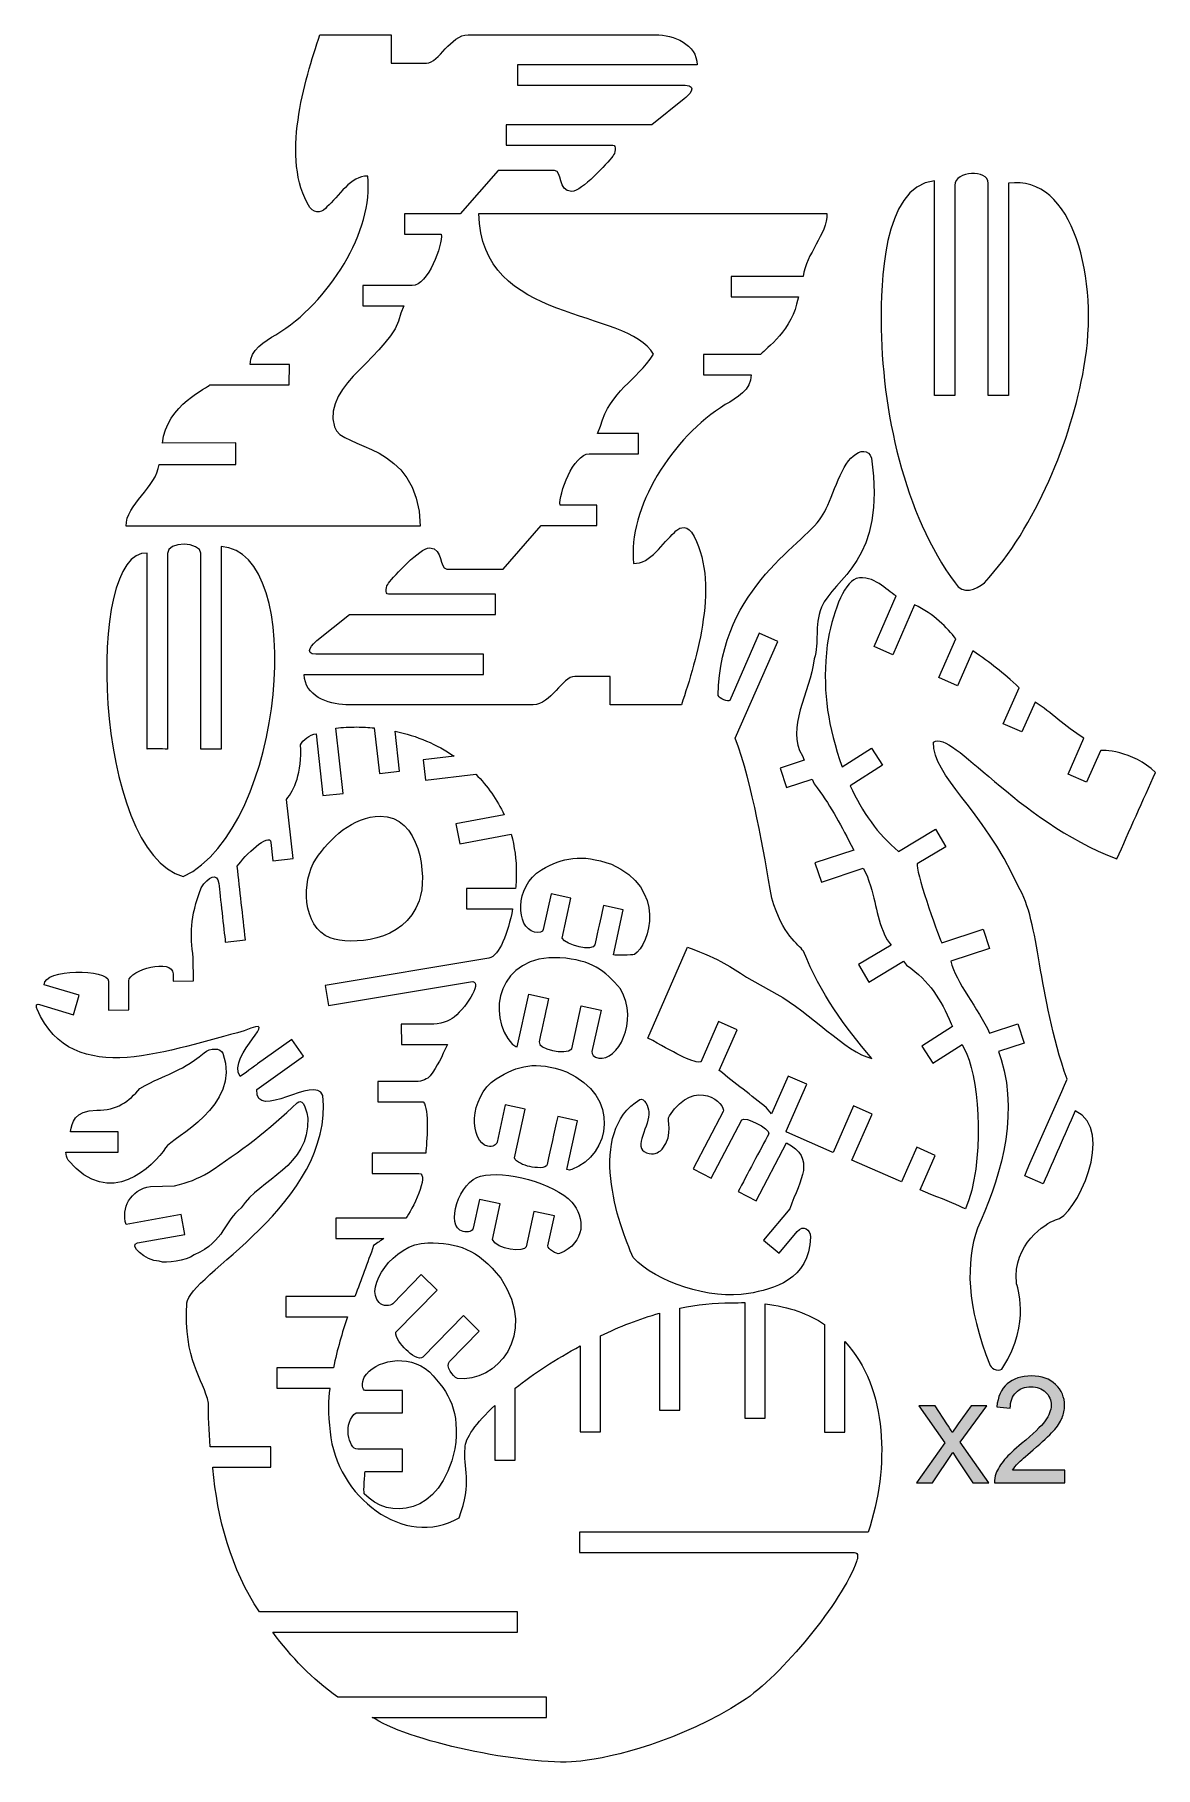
# Model space of a CAD drawing. Header units: inches. Extents: x 65 to 231, y 196 to 453.
import ezdxf

# ---------------------------------------------------------------- set-up
doc = ezdxf.new("R2010")
doc.units = ezdxf.units.IN
doc.header["$MEASUREMENT"] = 0
doc.layers.add('Capa 1', color=7, linetype='Continuous')

msp = doc.modelspace()

# ---------------------------------------------------------------- hatches: boundary and pattern name
at = {"layer": 'Capa 1'}
h = msp.add_hatch(color=1, dxfattribs=at)
h.dxf.hatch_style = 2
edge = h.paths.add_edge_path()
edge.add_spline(control_points=[(195.87, 238.37), (195.87, 238.37), (200.03, 244.3), (200.03, 244.3), (200.03, 244.3), (196.18, 249.77), (196.18, 249.77), (196.18, 249.77), (198.59, 249.77), (198.59, 249.77), (198.59, 249.77), (200.35, 247.1), (200.35, 247.1), (200.67, 246.59), (200.94, 246.17), (201.14, 245.82), (201.45, 246.3), (201.74, 246.71), (202.01, 247.08), (202.01, 247.08), (203.93, 249.77), (203.93, 249.77), (203.93, 249.77), (206.24, 249.77), (206.24, 249.77), (206.24, 249.77), (202.3, 244.41), (202.3, 244.41), (202.3, 244.41), (206.54, 238.37), (206.54, 238.37), (206.54, 238.37), (204.17, 238.37), (204.17, 238.37), (204.17, 238.37), (201.83, 241.92), (201.83, 241.92), (201.83, 241.92), (201.2, 242.87), (201.2, 242.87), (201.2, 242.87), (198.21, 238.37), (198.21, 238.37), (198.21, 238.37), (195.87, 238.37), (195.87, 238.37), (195.87, 238.37), (195.87, 238.37), (195.87, 238.37)], knot_values=[0, 0, 0, 0, 1, 1, 1, 2, 2, 2, 3, 3, 3, 4, 4, 4, 5, 5, 5, 6, 6, 6, 7, 7, 7, 8, 8, 8, 9, 9, 9, 10, 10, 10, 11, 11, 11, 12, 12, 12, 13, 13, 13, 14, 14, 14, 15, 15, 15, 16, 16, 16, 16], degree=3, periodic=0)
edge = h.paths.add_edge_path()
edge.add_spline(control_points=[(217.77, 240.23), (217.77, 240.23), (217.77, 238.37), (217.77, 238.37), (217.77, 238.37), (207.36, 238.37), (207.36, 238.37), (207.35, 238.84), (207.42, 239.29), (207.59, 239.72), (207.85, 240.43), (208.28, 241.12), (208.86, 241.81), (209.45, 242.5), (210.29, 243.29), (211.39, 244.19), (213.1, 245.6), (214.26, 246.71), (214.86, 247.53), (215.46, 248.34), (215.76, 249.12), (215.76, 249.85), (215.76, 250.62), (215.48, 251.26), (214.94, 251.79), (214.39, 252.31), (213.67, 252.58), (212.79, 252.58), (211.86, 252.58), (211.12, 252.3), (210.56, 251.74), (210, 251.18), (209.72, 250.41), (209.71, 249.42), (209.71, 249.42), (207.73, 249.62), (207.73, 249.62), (207.86, 251.11), (208.38, 252.24), (209.26, 253.01), (210.15, 253.79), (211.34, 254.18), (212.84, 254.18), (214.35, 254.18), (215.54, 253.76), (216.42, 252.92), (217.3, 252.08), (217.74, 251.04), (217.74, 249.81), (217.74, 249.18), (217.62, 248.56), (217.36, 247.95), (217.1, 247.34), (216.67, 246.7), (216.07, 246.03), (215.48, 245.35), (214.48, 244.43), (213.1, 243.26), (211.94, 242.28), (211.19, 241.62), (210.86, 241.28), (210.53, 240.93), (210.26, 240.58), (210.05, 240.23), (210.05, 240.23), (217.77, 240.23), (217.77, 240.23)], knot_values=[0, 0, 0, 0, 0.352778, 0.352778, 0.352778, 0.705556, 0.705556, 0.705556, 1.058334, 1.058334, 1.058334, 1.411112, 1.411112, 1.411112, 1.76389, 1.76389, 1.76389, 2.116668, 2.116668, 2.116668, 2.469446, 2.469446, 2.469446, 2.822224, 2.822224, 2.822224, 3.175002, 3.175002, 3.175002, 3.52778, 3.52778, 3.52778, 3.880558, 3.880558, 3.880558, 4.233336, 4.233336, 4.233336, 4.586114, 4.586114, 4.586114, 4.938892, 4.938892, 4.938892, 5.29167, 5.29167, 5.29167, 5.644448, 5.644448, 5.644448, 5.997226, 5.997226, 5.997226, 6.350004, 6.350004, 6.350004, 6.702782, 6.702782, 6.702782, 7.05556, 7.05556, 7.05556, 7.408338, 7.408338, 7.408338, 7.761116, 7.761116, 7.761116, 7.761116], degree=3, periodic=0)
edge.add_line((217.77, 240.23), (217.77, 240.23))

# ---------------------------------------------------------------- linework, layer by layer
at = {"layer": 'Capa 1', "color": 250, "lineweight": 20}
for points, knots in [([(161.52, 443.02), (162.05, 443.44), (163.61, 444.99), (161.67, 445.06), (161.67, 445.06), (136.88, 445.06), (136.88, 445.06), (136.88, 445.06), (136.88, 448.06), (136.88, 448.06), (136.88, 448.06), (163.41, 448.06), (163.41, 448.06), (163.36, 451.12), (159.98, 452.48), (157.24, 452.51), (157.24, 452.51), (129.57, 452.51), (129.57, 452.51), (126.93, 452.46), (125.22, 448.36), (123.42, 448.31), (123.42, 448.31), (118.19, 448.31), (118.19, 448.31), (118.19, 448.31), (118.19, 452.51), (118.19, 452.51), (118.19, 452.51), (107.63, 452.51), (107.63, 452.51), (105.41, 445.69), (101.75, 434.16), (106.13, 426.97), (107.08, 425.86), (108.13, 426.37), (108.69, 427.03), (110.36, 428.52), (112.26, 431.75), (114.71, 431.61), (115.63, 423.53), (108.97, 412.87), (101.15, 408.14), (99.42, 407.18), (97.34, 405.91), (97.31, 403.73), (97.31, 403.73), (103.16, 403.73), (103.16, 403.73), (103.16, 403.73), (103.11, 400.73), (103.11, 400.73), (103.11, 400.73), (91.35, 400.73), (91.35, 400.73), (91.25, 400.39), (84.89, 397.77), (84.36, 392.09), (84.36, 392.09), (95.23, 392.17), (95.23, 392.17), (95.23, 392.17), (95.23, 388.97), (95.23, 388.97), (95.23, 388.97), (83.87, 388.97), (83.87, 388.97), (83.5, 385.59), (78.91, 383.02), (79, 379.85), (79, 379.85), (122.49, 379.85), (122.49, 379.85), (122.15, 392.49), (110.79, 391), (109.79, 394.54), (107.89, 401.02), (118.3, 404.95), (119.63, 411.32), (119.63, 411.32), (120.07, 412.41), (120.07, 412.41), (120.07, 412.41), (113.99, 412.41), (113.99, 412.41), (113.99, 412.41), (113.99, 415.41), (113.99, 415.41), (113.99, 415.41), (121.27, 415.41), (121.27, 415.41), (123.65, 415.41), (125.81, 421.43), (125.59, 423.02), (125.59, 423.02), (120.15, 423.02), (120.15, 423.02), (120.15, 423.02), (120.15, 426.02), (120.15, 426.02), (120.15, 426.02), (128.36, 426.02), (128.36, 426.02), (128.36, 426.02), (134, 432.44), (134, 432.44), (134, 432.44), (142.34, 432.44), (142.34, 432.44), (143.53, 432.37), (142.72, 429.4), (144.9, 429.33), (146.34, 429.35), (150.09, 433.44), (150.94, 434.56), (151.29, 434.89), (151.56, 436.18), (150.96, 436.19), (150.96, 436.19), (135.16, 436.19), (135.16, 436.19), (135.16, 436.19), (135.16, 439.19), (135.16, 439.19), (135.16, 439.19), (156.72, 439.19), (156.72, 439.19), (156.72, 439.19), (161.52, 443.02), (161.52, 443.02), (161.52, 443.02), (161.52, 443.02), (161.52, 443.02)], [0, 0, 0, 0, 1, 1, 1, 2, 2, 2, 3, 3, 3, 4, 4, 4, 5, 5, 5, 6, 6, 6, 7, 7, 7, 8, 8, 8, 9, 9, 9, 10, 10, 10, 11, 11, 11, 12, 12, 12, 13, 13, 13, 14, 14, 14, 15, 15, 15, 16, 16, 16, 17, 17, 17, 18, 18, 18, 19, 19, 19, 20, 20, 20, 21, 21, 21, 22, 22, 22, 23, 23, 23, 24, 24, 24, 25, 25, 25, 26, 26, 26, 27, 27, 27, 28, 28, 28, 29, 29, 29, 30, 30, 30, 31, 31, 31, 32, 32, 32, 33, 33, 33, 34, 34, 34, 35, 35, 35, 36, 36, 36, 37, 37, 37, 38, 38, 38, 39, 39, 39, 40, 40, 40, 41, 41, 41, 42, 42, 42, 43, 43, 43, 44, 44, 44, 44]), ([(198.51, 430.89), (198.51, 430.89), (198.51, 399.17), (198.51, 399.17), (200.28, 399.17), (199.18, 399.17), (201.51, 399.17), (201.51, 407.27), (201.51, 421.75), (201.51, 430.24), (201.51, 432.41), (206.45, 432.64), (206.45, 430.56), (206.45, 420.73), (206.45, 408.98), (206.45, 399.17), (206.45, 399.17), (209.45, 399.17), (209.45, 399.17), (209.45, 399.17), (209.45, 430.54), (209.45, 430.54), (218.99, 431.95), (223, 416.34), (220.6, 403.25), (218.74, 392.66), (213.53, 379.73), (205.89, 371.46), (204.63, 370.46), (202.67, 369.55), (201.56, 371.45), (194.07, 381.48), (190.63, 396.97), (190.63, 410.26), (190.63, 415.08), (190.67, 430.11), (198.51, 430.89), (198.51, 430.89), (198.51, 430.89), (198.51, 430.89)], [0, 0, 0, 0, 1, 1, 1, 2, 2, 2, 3, 3, 3, 4, 4, 4, 5, 5, 5, 6, 6, 6, 7, 7, 7, 8, 8, 8, 9, 9, 9, 10, 10, 10, 11, 11, 11, 12, 12, 12, 13, 13, 13, 13]), ([(107.21, 362.92), (106.68, 362.5), (105.13, 360.95), (107.06, 360.89), (107.06, 360.89), (131.85, 360.89), (131.85, 360.89), (131.85, 360.89), (131.85, 357.89), (131.85, 357.89), (131.85, 357.89), (105.33, 357.89), (105.33, 357.89), (105.38, 354.82), (108.76, 353.46), (111.49, 353.43), (111.49, 353.43), (139.16, 353.43), (139.16, 353.43), (141.81, 353.48), (143.51, 357.58), (145.31, 357.63), (145.31, 357.63), (150.54, 357.63), (150.54, 357.63), (150.54, 357.63), (150.54, 353.43), (150.54, 353.43), (150.54, 353.43), (161.11, 353.43), (161.11, 353.43), (163.32, 360.25), (166.99, 371.78), (162.6, 378.97), (161.65, 380.08), (160.6, 379.58), (160.05, 378.91), (158.37, 377.42), (156.47, 374.2), (154.02, 374.33), (153.1, 382.41), (159.77, 393.07), (167.58, 397.81), (169.31, 398.76), (171.39, 400.03), (171.42, 402.21), (171.42, 402.21), (164.38, 402.21), (164.38, 402.21), (164.38, 402.21), (164.38, 405.21), (164.38, 405.21), (164.38, 405.21), (172.82, 405.21), (172.82, 405.21), (172.92, 405.55), (177.1, 408.42), (178.12, 412.66), (178.12, 412.66), (178.39, 413.77), (178.39, 413.77), (178.39, 413.77), (168.45, 413.77), (168.45, 413.77), (168.45, 413.77), (168.45, 416.77), (168.45, 416.77), (168.45, 416.77), (179.11, 416.77), (179.11, 416.77), (179.48, 420.15), (182.68, 422.93), (182.59, 426.09), (182.59, 426.09), (131.16, 426.09), (131.16, 426.09), (131.31, 409.58), (153.09, 412.16), (156.96, 405.25), (154.39, 401.25), (150.64, 399.9), (149.11, 394.62), (149.11, 394.62), (148.67, 393.53), (148.67, 393.53), (148.67, 393.53), (154.75, 393.53), (154.75, 393.53), (154.75, 393.53), (154.75, 390.53), (154.75, 390.53), (154.75, 390.53), (147.47, 390.53), (147.47, 390.53), (145.09, 390.53), (142.93, 384.51), (143.14, 382.93), (143.14, 382.93), (148.59, 382.93), (148.59, 382.93), (148.59, 382.93), (148.59, 379.93), (148.59, 379.93), (148.59, 379.93), (140.38, 379.93), (140.38, 379.93), (140.38, 379.93), (134.73, 373.5), (134.73, 373.5), (134.73, 373.5), (126.39, 373.5), (126.39, 373.5), (125.21, 373.58), (126.01, 376.54), (123.83, 376.61), (122.4, 376.59), (118.64, 372.5), (117.8, 371.39), (117.44, 371.05), (117.17, 369.76), (117.78, 369.76), (117.78, 369.76), (133.58, 369.76), (133.58, 369.76), (133.58, 369.76), (133.58, 366.76), (133.58, 366.76), (133.58, 366.76), (112.01, 366.76), (112.01, 366.76), (112.01, 366.76), (107.21, 362.92), (107.21, 362.92), (107.21, 362.92), (107.21, 362.92), (107.21, 362.92)], [0, 0, 0, 0, 1, 1, 1, 2, 2, 2, 3, 3, 3, 4, 4, 4, 5, 5, 5, 6, 6, 6, 7, 7, 7, 8, 8, 8, 9, 9, 9, 10, 10, 10, 11, 11, 11, 12, 12, 12, 13, 13, 13, 14, 14, 14, 15, 15, 15, 16, 16, 16, 17, 17, 17, 18, 18, 18, 19, 19, 19, 20, 20, 20, 21, 21, 21, 22, 22, 22, 23, 23, 23, 24, 24, 24, 25, 25, 25, 26, 26, 26, 27, 27, 27, 28, 28, 28, 29, 29, 29, 30, 30, 30, 31, 31, 31, 32, 32, 32, 33, 33, 33, 34, 34, 34, 35, 35, 35, 36, 36, 36, 37, 37, 37, 38, 38, 38, 39, 39, 39, 40, 40, 40, 41, 41, 41, 42, 42, 42, 43, 43, 43, 44, 44, 44, 45, 45, 45, 45]), ([(200.99, 306.26), (199.4, 309.94), (197.88, 312.44), (194.39, 314.93), (194.39, 314.93), (193.95, 315.51), (193.95, 315.51), (193.95, 315.51), (188.81, 312.42), (188.81, 312.42), (188.81, 312.42), (187.27, 315), (187.27, 315), (187.27, 315), (192.09, 317.89), (192.09, 317.89), (192.09, 317.89), (191.51, 318.65), (191.51, 318.65), (189.65, 322.35), (190.12, 323.95), (188.55, 328.11), (188.55, 328.11), (187.96, 329.25), (187.96, 329.25), (187.96, 329.25), (181.78, 327.21), (181.78, 327.21), (181.78, 327.21), (180.84, 330.06), (180.84, 330.06), (180.84, 330.06), (186.56, 331.95), (186.56, 331.95), (186.56, 331.95), (186.18, 332.67), (186.18, 332.67), (184.39, 336.15), (183.07, 338.66), (180.72, 341.73), (180.72, 341.73), (180.42, 342.44), (180.42, 342.44), (180.42, 342.44), (176.63, 341.19), (176.63, 341.19), (176.63, 341.19), (175.69, 344.04), (175.69, 344.04), (175.69, 344.04), (179.25, 345.22), (179.25, 345.22), (179.25, 345.22), (178.97, 345.89), (178.97, 345.89), (176.45, 349.97), (180.09, 355.14), (180.74, 360.21), (181.48, 362.77), (180.73, 364.93), (181.78, 367.85), (183.63, 372.07), (191.47, 374.74), (189.18, 389.91), (188.8, 391.26), (187.43, 391.1), (186.49, 390.2), (184.55, 388.71), (183.27, 383.48), (182.04, 381.6), (179.85, 377.37), (166.74, 371.12), (166.54, 354.8), (166.7, 354.31), (168, 353.81), (168.24, 354.08), (168.24, 354.08), (172.59, 363.99), (172.59, 363.99), (172.59, 363.99), (175.34, 362.79), (175.34, 362.79), (175.34, 362.79), (169.06, 348.47), (169.06, 348.47), (171.64, 341.63), (173.2, 331.77), (174.47, 324.83), (176.04, 319.27), (178.41, 318.06), (179.12, 317.01), (181.68, 310.65), (185.16, 305.94), (189.24, 301.13), (185.38, 301.99), (180.09, 308.03), (175.18, 310.65), (175.18, 310.65), (170.71, 313.15), (170.71, 313.15), (168.28, 314.76), (167.16, 315.63), (161.98, 317.57), (161.98, 317.57), (156.15, 304.15), (156.15, 304.15), (159.93, 302.1), (162.52, 300.46), (163.84, 300.61), (163.84, 300.61), (163.94, 300.57), (163.94, 300.57), (163.94, 300.57), (166.58, 306.58), (166.58, 306.58), (166.58, 306.58), (169.33, 305.38), (169.33, 305.38), (169.33, 305.38), (166.68, 299.35), (166.68, 299.35), (166.68, 299.35), (166.76, 299.32), (166.76, 299.32), (168.77, 297.55), (171.65, 295.6), (173.66, 293.81), (173.66, 293.81), (174.4, 292.94), (174.4, 292.94), (174.4, 292.94), (176.86, 298.53), (176.86, 298.53), (176.86, 298.53), (179.61, 297.33), (179.61, 297.33), (179.61, 297.33), (176.56, 290.38), (176.56, 290.38), (176.56, 290.38), (176.69, 290.23), (176.69, 290.23), (176.69, 290.23), (183.4, 287.28), (183.4, 287.28), (183.4, 287.28), (183.53, 287.23), (183.53, 287.23), (183.53, 287.23), (186.54, 294.11), (186.54, 294.11), (186.54, 294.11), (189.29, 292.9), (189.29, 292.9), (189.29, 292.9), (186.3, 286.08), (186.3, 286.08), (186.3, 286.08), (193.2, 283.06), (193.2, 283.06), (193.2, 283.06), (193.63, 282.87), (193.63, 282.87), (193.63, 282.87), (195.88, 288), (195.88, 288), (195.88, 288), (198.63, 286.79), (198.63, 286.79), (198.63, 286.79), (196.39, 281.68), (196.39, 281.68), (196.39, 281.68), (197.99, 280.99), (197.99, 280.99), (200.45, 280.12), (202.02, 279.35), (203.11, 278.87), (205.97, 285.85), (205.14, 297.26), (203.3, 301.78), (203.3, 301.78), (202.58, 303.18), (202.58, 303.18), (202.58, 303.18), (198.26, 300.41), (198.26, 300.41), (198.26, 300.41), (196.64, 302.93), (196.64, 302.93), (196.64, 302.93), (201.19, 305.86), (201.19, 305.86), (201.19, 305.86), (200.99, 306.26), (200.99, 306.26), (200.99, 306.26), (200.99, 306.26), (200.99, 306.26)], [0, 0, 0, 0, 1, 1, 1, 2, 2, 2, 3, 3, 3, 4, 4, 4, 5, 5, 5, 6, 6, 6, 7, 7, 7, 8, 8, 8, 9, 9, 9, 10, 10, 10, 11, 11, 11, 12, 12, 12, 13, 13, 13, 14, 14, 14, 15, 15, 15, 16, 16, 16, 17, 17, 17, 18, 18, 18, 19, 19, 19, 20, 20, 20, 21, 21, 21, 22, 22, 22, 23, 23, 23, 24, 24, 24, 25, 25, 25, 26, 26, 26, 27, 27, 27, 28, 28, 28, 29, 29, 29, 30, 30, 30, 31, 31, 31, 32, 32, 32, 33, 33, 33, 34, 34, 34, 35, 35, 35, 36, 36, 36, 37, 37, 37, 38, 38, 38, 39, 39, 39, 40, 40, 40, 41, 41, 41, 42, 42, 42, 43, 43, 43, 44, 44, 44, 45, 45, 45, 46, 46, 46, 47, 47, 47, 48, 48, 48, 49, 49, 49, 50, 50, 50, 51, 51, 51, 52, 52, 52, 53, 53, 53, 54, 54, 54, 55, 55, 55, 56, 56, 56, 57, 57, 57, 58, 58, 58, 59, 59, 59, 60, 60, 60, 61, 61, 61, 62, 62, 62, 63, 63, 63, 64, 64, 64, 65, 65, 65, 66, 66, 66, 66]), ([(90.03, 346.87), (90.03, 346.87), (93.03, 346.87), (93.03, 346.87), (93.03, 346.87), (93.03, 376.81), (93.03, 376.81), (105.84, 376.24), (102.61, 335.37), (87.45, 328.01), (74.15, 331.6), (72.8, 376.48), (82.09, 375.86), (82.09, 375.86), (82.09, 346.87), (82.09, 346.87), (82.09, 346.99), (84.49, 346.87), (85.09, 346.87), (85.09, 346.87), (85.09, 375.78), (85.09, 375.78), (85.09, 377.71), (90.03, 377.5), (90.03, 375.83), (90.03, 375.83), (90.03, 346.87), (90.03, 346.87), (90.03, 346.87), (90.03, 346.87), (90.03, 346.87)], [0, 0, 0, 0, 1, 1, 1, 2, 2, 2, 3, 3, 3, 4, 4, 4, 5, 5, 5, 6, 6, 6, 7, 7, 7, 8, 8, 8, 9, 9, 9, 10, 10, 10, 10]), ([(182.65, 362.29), (183.35, 366.72), (185, 371.36), (186.93, 372.09), (189.59, 372.71), (191.33, 370.37), (192.82, 369.53), (192.82, 369.53), (192.86, 369.51), (192.86, 369.51), (192.86, 369.51), (189.58, 362.03), (189.58, 362.03), (189.58, 362.03), (192.33, 360.83), (192.33, 360.83), (192.33, 360.83), (195.57, 368.22), (195.57, 368.22), (198.45, 366.85), (200.36, 364.82), (201.67, 363.16), (201.67, 363.16), (199.17, 357.45), (199.17, 357.45), (199.17, 357.45), (201.91, 356.24), (201.91, 356.24), (201.91, 356.24), (204.18, 361.41), (204.18, 361.41), (206.91, 359.49), (208.54, 358.3), (211.02, 355.93), (211.02, 355.93), (208.68, 350.62), (208.68, 350.62), (208.68, 350.62), (211.43, 349.41), (211.43, 349.41), (211.43, 349.41), (213.37, 353.83), (213.37, 353.83), (215.86, 352.31), (217.65, 350.23), (220.59, 348.5), (220.59, 348.5), (218.26, 343.17), (218.26, 343.17), (218.26, 343.17), (221, 341.96), (221, 341.96), (221, 341.96), (223.04, 346.61), (223.04, 346.61), (223.15, 346.86), (227.84, 346.67), (231.16, 343.41), (229.46, 339.48), (227.17, 334.56), (225.48, 330.63), (210.42, 336.36), (201.25, 349.74), (198.37, 347.9), (198.27, 342.72), (205.48, 338.38), (210.88, 326.6), (214.17, 321.12), (213.61, 310.96), (218.1, 298.05), (216.01, 293.29), (213.93, 288.55), (211.84, 283.79), (211.84, 283.79), (214.59, 282.58), (214.59, 282.58), (216.17, 286.18), (217.74, 289.77), (219.32, 293.37), (225.49, 290.71), (219.36, 277.54), (216.4, 277.26), (214.94, 276.77), (210.06, 273.63), (210.61, 267.97), (210.65, 267.44), (212.87, 262.2), (208.63, 255.42), (208.24, 254.72), (206.96, 255.11), (206.75, 255.74), (203.16, 264.55), (203.15, 271), (204.85, 276.04), (207.79, 282.41), (211.12, 291.98), (208.38, 300.98), (208.25, 301.37), (208.1, 301.75), (207.95, 302.14), (207.95, 302.14), (211.78, 303.4), (211.78, 303.4), (211.78, 303.4), (210.83, 306.25), (210.83, 306.25), (210.83, 306.25), (206.65, 304.87), (206.65, 304.87), (205, 308.46), (201.65, 312.4), (200.91, 315.49), (200.91, 315.49), (206.62, 317.38), (206.62, 317.38), (206.62, 317.38), (205.68, 320.23), (205.68, 320.23), (205.68, 320.23), (199.57, 318.21), (199.57, 318.21), (198.86, 319.8), (195.6, 329.15), (195.95, 329.9), (195.95, 329.9), (200.19, 332.44), (200.19, 332.44), (200.19, 332.44), (198.65, 335.02), (198.65, 335.02), (198.65, 335.02), (193.21, 331.75), (193.21, 331.75), (190.1, 334.26), (187.83, 337.6), (186.05, 341.44), (186.05, 341.44), (190.82, 344.51), (190.82, 344.51), (190.82, 344.51), (189.2, 347.03), (189.2, 347.03), (189.2, 347.03), (184.86, 344.24), (184.86, 344.24), (184.72, 344.6), (184.58, 344.96), (184.45, 345.32), (182.56, 351.4), (181.94, 355.77), (182.65, 362.29), (182.65, 362.29), (182.65, 362.29), (182.65, 362.29)], [0, 0, 0, 0, 1, 1, 1, 2, 2, 2, 3, 3, 3, 4, 4, 4, 5, 5, 5, 6, 6, 6, 7, 7, 7, 8, 8, 8, 9, 9, 9, 10, 10, 10, 11, 11, 11, 12, 12, 12, 13, 13, 13, 14, 14, 14, 15, 15, 15, 16, 16, 16, 17, 17, 17, 18, 18, 18, 19, 19, 19, 20, 20, 20, 21, 21, 21, 22, 22, 22, 23, 23, 23, 24, 24, 24, 25, 25, 25, 26, 26, 26, 27, 27, 27, 28, 28, 28, 29, 29, 29, 30, 30, 30, 31, 31, 31, 32, 32, 32, 33, 33, 33, 34, 34, 34, 35, 35, 35, 36, 36, 36, 37, 37, 37, 38, 38, 38, 39, 39, 39, 40, 40, 40, 41, 41, 41, 42, 42, 42, 43, 43, 43, 44, 44, 44, 45, 45, 45, 46, 46, 46, 47, 47, 47, 48, 48, 48, 49, 49, 49, 50, 50, 50, 51, 51, 51, 51]), ([(104.79, 347.52), (105, 343.28), (103.85, 340.87), (102.71, 339.41), (102.71, 339.41), (103.68, 330.68), (103.68, 330.68), (103.68, 330.68), (100.7, 330.34), (100.7, 330.34), (100.7, 330.34), (100.39, 333.08), (100.39, 333.08), (100.22, 334.66), (96.47, 331.1), (95.42, 329.55), (95.81, 325.99), (96.23, 322.28), (96.64, 318.67), (96.64, 318.67), (93.66, 318.34), (93.66, 318.34), (93.44, 320.23), (92.9, 325.09), (92.69, 327), (92.5, 328.7), (91.11, 328), (90.11, 326.36), (88.36, 321.85), (88.51, 319.49), (88.91, 316.01), (88.91, 316.01), (88.96, 312.59), (88.96, 312.59), (88.96, 312.59), (85.96, 312.54), (85.96, 312.54), (85.96, 312.54), (85.94, 313.64), (85.94, 313.64), (85.91, 316.02), (79.38, 314.26), (79.39, 312.59), (79.39, 311.16), (79.4, 309.73), (79.4, 308.3), (79.4, 308.3), (76.4, 308.29), (76.4, 308.29), (76.4, 308.29), (76.39, 312.57), (76.39, 312.57), (76.38, 314.36), (66.74, 314.47), (66.9, 312.02), (66.9, 312.02), (72.07, 310.48), (72.07, 310.48), (72.07, 310.48), (71.21, 307.6), (71.21, 307.6), (71.21, 307.6), (66.2, 309.09), (66.2, 309.09), (65.47, 309.31), (65.77, 308.67), (65.83, 308.4), (71.06, 296.29), (85.84, 302.63), (96.46, 305.19), (102.63, 307.88), (93.74, 301.64), (95.83, 298.45), (96.15, 298.59), (98.14, 300.18), (98.44, 300.31), (98.44, 300.31), (103.49, 303.92), (103.49, 303.92), (103.49, 303.92), (105.23, 301.47), (105.23, 301.47), (105.23, 301.47), (98.31, 296.53), (98.31, 296.53), (98.31, 296.53), (98.31, 296.53), (98.31, 296.53), (98.14, 291.66), (106.94, 298.81), (108.07, 295.67), (109.73, 279.74), (88.06, 268.86), (87.99, 264.97), (87.43, 256.47), (90.46, 253.77), (91.16, 250.16), (91.11, 248.53), (91.23, 246.02), (91.44, 243.7), (91.44, 243.7), (100.4, 243.7), (100.4, 243.7), (100.4, 243.7), (100.4, 240.7), (100.4, 240.7), (100.4, 240.7), (91.8, 240.7), (91.8, 240.7), (91.8, 240.7), (91.83, 240.54), (91.83, 240.54), (92.44, 233.18), (94.5, 225.59), (98.71, 219.31), (98.71, 219.31), (136.85, 219.31), (136.85, 219.31), (136.85, 219.31), (136.85, 216.31), (136.85, 216.31), (136.85, 216.31), (100.69, 216.31), (100.69, 216.31), (103.35, 212.6), (106.56, 209.32), (110.27, 206.7), (110.27, 206.7), (141.16, 206.7), (141.16, 206.7), (141.16, 206.7), (141.16, 203.7), (141.16, 203.7), (141.16, 203.7), (115.36, 203.7), (115.36, 203.7), (115.52, 203.63), (115.67, 203.56), (115.82, 203.49), (121.22, 199.87), (139.57, 196.31), (146.2, 197.24), (150.85, 197.73), (161.04, 200.23), (170.12, 206.08), (175.85, 209.77), (184.94, 220.86), (186.97, 226.76), (187.18, 227.19), (187.32, 228.08), (186.7, 228.08), (186.7, 228.08), (146.02, 228.08), (146.02, 228.08), (146.02, 228.08), (146.02, 231.08), (146.02, 231.08), (146.02, 231.08), (188.71, 231.08), (188.71, 231.08), (191.88, 240.65), (191.65, 252.39), (185.25, 259.26), (185.25, 259.26), (185.25, 245.85), (185.25, 245.85), (185.25, 245.85), (182.25, 245.85), (182.25, 245.85), (182.25, 245.85), (182.25, 261.8), (182.25, 261.8), (179.9, 263.36), (177, 264.43), (173.49, 264.84), (173.49, 264.84), (173.49, 247.94), (173.49, 247.94), (173.49, 247.94), (170.49, 247.94), (170.49, 247.94), (170.49, 247.94), (170.49, 265.02), (170.49, 265.02), (169.82, 265.03), (169.13, 265.01), (168.42, 264.97), (165.96, 265.03), (163.42, 264.75), (160.86, 264.21), (160.86, 264.21), (160.86, 249.11), (160.86, 249.11), (160.86, 249.11), (157.86, 249.11), (157.86, 249.11), (157.86, 249.11), (157.86, 263.46), (157.86, 263.46), (154.89, 262.61), (151.95, 261.47), (149.14, 260.13), (149.14, 260.13), (149.14, 245.93), (149.14, 245.93), (149.14, 245.93), (146.14, 245.93), (146.14, 245.93), (146.14, 245.93), (146.14, 258.62), (146.14, 258.62), (142.53, 256.68), (139.23, 254.51), (136.52, 252.38), (136.52, 252.38), (136.52, 241.75), (136.52, 241.75), (136.52, 241.75), (133.52, 241.75), (133.52, 241.75), (133.52, 241.75), (133.52, 249.83), (133.52, 249.83), (130.72, 247.23), (129.06, 244.92), (129.1, 243.5), (128.81, 240.74), (130.21, 238.4), (128.21, 233.22), (120.13, 228.47), (110.02, 236.39), (109.16, 245.92), (108.84, 248.67), (108.78, 250.72), (109.13, 252.33), (109.13, 252.33), (109.14, 252.38), (109.14, 252.38), (109.14, 252.38), (101.27, 252.38), (101.27, 252.38), (101.27, 252.38), (101.27, 255.38), (101.27, 255.38), (101.27, 255.38), (109.65, 255.38), (109.65, 255.38), (110.2, 258.13), (110.93, 260.58), (111.73, 262.94), (111.73, 262.94), (102.6, 262.94), (102.6, 262.94), (102.6, 262.94), (102.6, 265.94), (102.6, 265.94), (102.6, 265.94), (112.81, 265.94), (112.81, 265.94), (113.72, 268.38), (114.68, 270.82), (115.59, 273.49), (116.14, 273.86), (116.65, 274.19), (117.11, 274.52), (117.11, 274.52), (110.01, 274.52), (110.01, 274.52), (110.01, 274.52), (110.01, 277.52), (110.01, 277.52), (110.01, 277.52), (120.37, 277.52), (120.37, 277.52), (121.16, 278.54), (123.99, 284.08), (122.29, 284.13), (122.29, 284.13), (115.39, 284.13), (115.39, 284.13), (115.39, 284.13), (115.39, 287.13), (115.39, 287.13), (115.39, 287.13), (123.29, 287.13), (123.29, 287.13), (123.43, 288.59), (123.86, 293.66), (122.93, 294.7), (122.93, 294.7), (116.21, 294.7), (116.21, 294.7), (116.21, 294.7), (116.21, 297.7), (116.21, 297.7), (116.21, 297.7), (121.89, 297.7), (121.89, 297.7), (122.69, 297.7), (123.61, 298.12), (123.94, 298.55), (125.03, 300.02), (125.64, 301.32), (126.49, 303.2), (126.49, 303.2), (119.72, 303.2), (119.72, 303.2), (119.72, 303.2), (119.67, 306.19), (119.67, 306.19), (121.11, 306.19), (122.56, 306.19), (124, 306.19), (125.27, 306.19), (126.89, 306.64), (127.47, 307.24), (129.56, 308.96), (131.88, 312.81), (129.92, 312.48), (129.92, 312.48), (108.91, 308.96), (108.91, 308.96), (108.91, 308.96), (108.41, 311.92), (108.41, 311.92), (108.41, 311.92), (132.63, 315.98), (132.63, 315.98), (134.19, 316.24), (135.45, 319.72), (136.13, 323.24), (136.13, 323.24), (129.32, 323.24), (129.32, 323.24), (129.32, 323.24), (129.32, 326.24), (129.32, 326.24), (129.32, 326.24), (136.57, 326.24), (136.57, 326.24), (136.64, 327.06), (136.68, 327.81), (136.67, 328.47), (136.7, 330.51), (136.43, 332.47), (135.91, 334.31), (135.91, 334.31), (128.32, 332.85), (128.32, 332.85), (128.32, 332.85), (127.75, 335.8), (127.75, 335.8), (127.75, 335.8), (134.87, 337.16), (134.87, 337.16), (133.85, 339.4), (132.43, 341.42), (130.69, 343.17), (130.69, 343.17), (123.25, 342.3), (123.25, 342.3), (123.25, 342.3), (122.9, 345.28), (122.9, 345.28), (122.9, 345.28), (127.5, 345.82), (127.5, 345.82), (124.96, 347.56), (122, 348.83), (118.75, 349.53), (118.75, 349.53), (119.42, 343.6), (119.42, 343.6), (119.42, 343.6), (116.43, 343.27), (116.43, 343.27), (116.43, 343.27), (115.68, 350.01), (115.68, 350.01), (114.84, 350.09), (113.98, 350.13), (113.11, 350.14), (111.99, 350.14), (110.98, 350.1), (110, 349.97), (110, 349.97), (111.08, 340.33), (111.08, 340.33), (111.08, 340.33), (108.1, 339.99), (108.1, 339.99), (108.1, 339.99), (107.08, 349.15), (107.08, 349.15), (106.15, 349.04), (105.08, 348.15), (104.79, 347.52), (104.79, 347.52), (104.79, 347.52), (104.79, 347.52)], [0, 0, 0, 0, 1, 1, 1, 2, 2, 2, 3, 3, 3, 4, 4, 4, 5, 5, 5, 6, 6, 6, 7, 7, 7, 8, 8, 8, 9, 9, 9, 10, 10, 10, 11, 11, 11, 12, 12, 12, 13, 13, 13, 14, 14, 14, 15, 15, 15, 16, 16, 16, 17, 17, 17, 18, 18, 18, 19, 19, 19, 20, 20, 20, 21, 21, 21, 22, 22, 22, 23, 23, 23, 24, 24, 24, 25, 25, 25, 26, 26, 26, 27, 27, 27, 28, 28, 28, 29, 29, 29, 30, 30, 30, 31, 31, 31, 32, 32, 32, 33, 33, 33, 34, 34, 34, 35, 35, 35, 36, 36, 36, 37, 37, 37, 38, 38, 38, 39, 39, 39, 40, 40, 40, 41, 41, 41, 42, 42, 42, 43, 43, 43, 44, 44, 44, 45, 45, 45, 46, 46, 46, 47, 47, 47, 48, 48, 48, 49, 49, 49, 50, 50, 50, 51, 51, 51, 52, 52, 52, 53, 53, 53, 54, 54, 54, 55, 55, 55, 56, 56, 56, 57, 57, 57, 58, 58, 58, 59, 59, 59, 60, 60, 60, 61, 61, 61, 62, 62, 62, 63, 63, 63, 64, 64, 64, 65, 65, 65, 66, 66, 66, 67, 67, 67, 68, 68, 68, 69, 69, 69, 70, 70, 70, 71, 71, 71, 72, 72, 72, 73, 73, 73, 74, 74, 74, 75, 75, 75, 76, 76, 76, 77, 77, 77, 78, 78, 78, 79, 79, 79, 80, 80, 80, 81, 81, 81, 82, 82, 82, 83, 83, 83, 84, 84, 84, 85, 85, 85, 86, 86, 86, 87, 87, 87, 88, 88, 88, 89, 89, 89, 90, 90, 90, 91, 91, 91, 92, 92, 92, 93, 93, 93, 94, 94, 94, 95, 95, 95, 96, 96, 96, 97, 97, 97, 98, 98, 98, 99, 99, 99, 100, 100, 100, 101, 101, 101, 102, 102, 102, 103, 103, 103, 104, 104, 104, 105, 105, 105, 106, 106, 106, 107, 107, 107, 108, 108, 108, 109, 109, 109, 110, 110, 110, 111, 111, 111, 112, 112, 112, 113, 113, 113, 114, 114, 114, 115, 115, 115, 116, 116, 116, 117, 117, 117, 118, 118, 118, 119, 119, 119, 120, 120, 120, 121, 121, 121, 122, 122, 122, 123, 123, 123, 124, 124, 124, 125, 125, 125, 126, 126, 126, 127, 127, 127, 128, 128, 128, 129, 129, 129, 130, 130, 130, 131, 131, 131, 132, 132, 132, 133, 133, 133, 133]), ([(107.04, 330.59), (104.9, 327.4), (104.99, 320.6), (109.16, 318.95), (112.27, 317.91), (120.1, 318.16), (122.32, 324.44), (123.64, 328.19), (122.35, 337.09), (116.56, 336.94), (112.54, 336.94), (109.06, 333.66), (107.04, 330.59), (107.04, 330.59), (107.04, 330.59), (107.04, 330.59)], [0, 0, 0, 0, 1, 1, 1, 2, 2, 2, 3, 3, 3, 4, 4, 4, 5, 5, 5, 5]), ([(150.74, 329.84), (146.13, 331.45), (143.6, 330.79), (140.41, 329.04), (136.27, 326.47), (136.7, 320.44), (139.35, 319.81), (140.08, 319.61), (140.59, 319.85), (140.66, 320.18), (140.66, 320.18), (141.82, 325.45), (141.82, 325.45), (141.82, 325.45), (144.75, 324.81), (144.75, 324.81), (144.75, 324.81), (143.46, 318.91), (143.46, 318.91), (143.91, 317.9), (148.06, 316.82), (148.3, 317.94), (148.85, 320.46), (149.02, 321.23), (149.57, 323.75), (149.57, 323.75), (152.5, 323.11), (152.5, 323.11), (152.5, 323.11), (151.04, 316.43), (151.04, 316.43), (151.32, 316.33), (153.83, 316.42), (154.13, 316.48), (156.49, 317.98), (158.86, 326.34), (150.74, 329.84), (150.74, 329.84), (150.74, 329.84), (150.74, 329.84)], [0, 0, 0, 0, 1, 1, 1, 2, 2, 2, 3, 3, 3, 4, 4, 4, 5, 5, 5, 6, 6, 6, 7, 7, 7, 8, 8, 8, 9, 9, 9, 10, 10, 10, 11, 11, 11, 12, 12, 12, 13, 13, 13, 13]), ([(143.11, 316.02), (147.99, 315.65), (149.64, 314.2), (152.09, 311.41), (154.92, 306.53), (151.56, 300.65), (148.89, 301.18), (148.13, 301.3), (147.79, 301.8), (147.87, 302.18), (147.87, 302.18), (149.21, 308.29), (149.21, 308.29), (149.21, 308.29), (146.28, 308.92), (146.28, 308.92), (146.28, 308.92), (144.88, 302.56), (144.88, 302.56), (143.91, 301.58), (139.81, 302.51), (140.05, 303.58), (140.69, 306.5), (140.81, 307.07), (141.46, 309.99), (141.46, 309.99), (138.52, 310.64), (138.52, 310.64), (138.52, 310.64), (136.82, 302.87), (136.82, 302.87), (136.52, 302.9), (136.37, 303.01), (136.13, 303.21), (132.13, 307.55), (133.93, 316.54), (143.11, 316.02), (143.11, 316.02), (143.11, 316.02), (143.11, 316.02)], [0, 0, 0, 0, 1, 1, 1, 2, 2, 2, 3, 3, 3, 4, 4, 4, 5, 5, 5, 6, 6, 6, 7, 7, 7, 8, 8, 8, 9, 9, 9, 10, 10, 10, 11, 11, 11, 12, 12, 12, 13, 13, 13, 13]), ([(93.29, 301.91), (92.96, 302.72), (91.41, 302.7), (90.53, 301.96), (86.29, 298.61), (85.35, 299.17), (81.01, 296.67), (79.45, 294.81), (77.61, 293.39), (74.66, 293.49), (71.22, 293.39), (71.01, 291.64), (70.76, 290.33), (70.76, 290.33), (70.75, 290.29), (70.75, 290.29), (70.75, 290.29), (77.82, 290.29), (77.82, 290.29), (77.82, 290.29), (77.82, 287.29), (77.82, 287.29), (77.82, 287.29), (70.08, 287.29), (70.08, 287.29), (70.09, 286.86), (70.19, 286.45), (70.43, 286.08), (76.6, 278.67), (83.1, 285.25), (84.83, 287.9), (85.84, 289.59), (96.08, 293.89), (93.29, 301.91), (93.29, 301.91), (93.29, 301.91), (93.29, 301.91)], [0, 0, 0, 0, 1, 1, 1, 2, 2, 2, 3, 3, 3, 4, 4, 4, 5, 5, 5, 6, 6, 6, 7, 7, 7, 8, 8, 8, 9, 9, 9, 10, 10, 10, 11, 11, 11, 12, 12, 12, 12]), ([(144.08, 299.17), (139.48, 300.83), (136.93, 300.08), (133.7, 298.13), (129.5, 295.28), (129.82, 288.78), (132.47, 288.14), (133.21, 287.94), (133.76, 288.4), (133.84, 288.76), (133.84, 288.76), (135.04, 294.25), (135.04, 294.25), (135.04, 294.25), (137.97, 293.61), (137.97, 293.61), (137.97, 293.61), (136.4, 286.41), (136.4, 286.41), (136.65, 285.78), (137.76, 285.36), (138.68, 285.13), (139.5, 284.96), (141.1, 284.79), (141.24, 285.43), (141.84, 288.17), (142.2, 289.8), (142.8, 292.54), (142.8, 292.54), (145.73, 291.91), (145.73, 291.91), (145.73, 291.91), (144.15, 284.69), (144.15, 284.69), (144.43, 284.59), (144.61, 284.62), (144.91, 284.7), (150.67, 286.92), (152.17, 295.54), (144.08, 299.17), (144.08, 299.17), (144.08, 299.17), (144.08, 299.17)], [0, 0, 0, 0, 1, 1, 1, 2, 2, 2, 3, 3, 3, 4, 4, 4, 5, 5, 5, 6, 6, 6, 7, 7, 7, 8, 8, 8, 9, 9, 9, 10, 10, 10, 11, 11, 11, 12, 12, 12, 13, 13, 13, 14, 14, 14, 14]), ([(171.03, 266.36), (174.58, 267.03), (180.07, 268.3), (180.17, 274.72), (180.17, 275.85), (179.1, 276.59), (178.22, 275.54), (178.22, 275.54), (175.55, 272.34), (175.55, 272.34), (175.55, 272.34), (173.25, 274.26), (173.25, 274.26), (173.25, 274.26), (177.1, 278.88), (177.1, 278.88), (178.73, 283.39), (181, 286.28), (176.64, 288.67), (176.64, 288.67), (172.14, 280.07), (172.14, 280.07), (172.14, 280.07), (169.49, 281.46), (169.49, 281.46), (170.68, 283.74), (172.81, 287.71), (174, 290), (174.16, 290.77), (170.47, 292.64), (170, 292.04), (170, 292.04), (165.51, 283.44), (165.51, 283.44), (165.51, 283.44), (162.85, 284.82), (162.85, 284.82), (162.85, 284.82), (167.25, 293.26), (167.25, 293.26), (167.81, 294.32), (163.19, 298.62), (159.33, 292.66), (158.75, 292.01), (160.09, 290.03), (158.24, 287.7), (157.5, 287.08), (157.06, 286.87), (155.95, 287.19), (153.73, 287.87), (156.53, 291.3), (156.26, 293.23), (156.27, 294.03), (155.55, 295.37), (154.96, 295.05), (146.99, 290.26), (151.75, 276.49), (153.98, 271.68), (157.35, 267.99), (165.28, 265.44), (171.03, 266.36), (171.03, 266.36), (171.03, 266.36), (171.03, 266.36)], [0, 0, 0, 0, 1, 1, 1, 2, 2, 2, 3, 3, 3, 4, 4, 4, 5, 5, 5, 6, 6, 6, 7, 7, 7, 8, 8, 8, 9, 9, 9, 10, 10, 10, 11, 11, 11, 12, 12, 12, 13, 13, 13, 14, 14, 14, 15, 15, 15, 16, 16, 16, 17, 17, 17, 18, 18, 18, 19, 19, 19, 20, 20, 20, 21, 21, 21, 21]), ([(83.86, 271.13), (85.02, 270.74), (87.73, 271.22), (89.07, 272.07), (93.67, 274.2), (93.45, 277.1), (96.01, 279.04), (98.82, 283.33), (106.15, 285.14), (105.86, 292.29), (105.45, 294.57), (104.91, 295.07), (104.28, 294.58), (100.33, 290.72), (95.63, 287.17), (91.17, 284.27), (89.51, 283.32), (88.17, 282.77), (86.15, 282.3), (86.15, 282.3), (82.61, 282.21), (82.61, 282.21), (79.55, 281.73), (78.23, 278.92), (78.99, 276.6), (78.99, 276.6), (87.15, 278.06), (87.15, 278.06), (87.15, 278.06), (87.68, 275.11), (87.68, 275.11), (87.68, 275.11), (80.66, 273.85), (80.66, 273.85), (79.25, 273.6), (81.87, 271.17), (83.86, 271.13), (83.86, 271.13), (83.86, 271.13), (83.86, 271.13)], [0, 0, 0, 0, 1, 1, 1, 2, 2, 2, 3, 3, 3, 4, 4, 4, 5, 5, 5, 6, 6, 6, 7, 7, 7, 8, 8, 8, 9, 9, 9, 10, 10, 10, 11, 11, 11, 12, 12, 12, 13, 13, 13, 13]), ([(131.41, 283.71), (128.29, 283.12), (126.02, 276.22), (128.81, 275.55), (129.58, 275.33), (130.23, 275.62), (130.32, 276.02), (130.32, 276.02), (131.25, 280.27), (131.25, 280.27), (131.25, 280.27), (134.29, 279.61), (134.29, 279.61), (134.29, 279.61), (133.14, 274.38), (133.14, 274.38), (133.73, 272.79), (137.95, 272.4), (138.14, 273.29), (138.14, 273.29), (139.29, 278.51), (139.29, 278.51), (139.29, 278.51), (142.32, 277.85), (142.32, 277.85), (142.32, 277.85), (141.35, 273.42), (141.35, 273.42), (141.26, 272.99), (142.65, 272.1), (143.07, 272.27), (147.01, 273.92), (146.87, 277.65), (144.87, 279.88), (142.34, 282.7), (134.9, 284.65), (131.41, 283.71), (131.41, 283.71), (131.41, 283.71), (131.41, 283.71)], [0, 0, 0, 0, 1, 1, 1, 2, 2, 2, 3, 3, 3, 4, 4, 4, 5, 5, 5, 6, 6, 6, 7, 7, 7, 8, 8, 8, 9, 9, 9, 10, 10, 10, 11, 11, 11, 12, 12, 12, 13, 13, 13, 13]), ([(134.37, 268.63), (130.91, 273.05), (127.96, 273.85), (123.59, 273.88), (118.4, 273.73), (114.19, 267.27), (116.38, 265.04), (116.97, 264.4), (118.11, 264.54), (118.41, 264.84), (118.41, 264.84), (122.63, 269.16), (122.63, 269.16), (122.63, 269.16), (124.99, 266.89), (124.99, 266.89), (124.99, 266.89), (118.89, 260.64), (118.89, 260.64), (118.75, 259.86), (119.64, 258.82), (120.39, 258.04), (121.08, 257.37), (122.34, 256.43), (122.87, 256.98), (122.87, 256.98), (128.86, 263.11), (128.86, 263.11), (128.86, 263.11), (131.19, 260.8), (131.19, 260.8), (131.19, 260.8), (126.79, 256.3), (126.79, 256.3), (126.19, 255.58), (127.27, 254.14), (127.97, 253.79), (133.63, 253.18), (140.02, 260.15), (134.37, 268.63), (134.37, 268.63), (134.37, 268.63), (134.37, 268.63)], [0, 0, 0, 0, 1, 1, 1, 2, 2, 2, 3, 3, 3, 4, 4, 4, 5, 5, 5, 6, 6, 6, 7, 7, 7, 8, 8, 8, 9, 9, 9, 10, 10, 10, 11, 11, 11, 12, 12, 12, 13, 13, 13, 14, 14, 14, 14]), ([(127.61, 243.39), (128.36, 248.96), (126.87, 251.63), (123.84, 254.78), (120.54, 257.62), (115.78, 256.49), (114.19, 254), (113.79, 253.22), (113.9, 252.02), (114.32, 252.02), (114.32, 252.02), (119.83, 252.02), (119.83, 252.02), (119.83, 252.02), (119.83, 248.74), (119.83, 248.74), (119.83, 248.74), (113.02, 248.74), (113.02, 248.74), (111, 247.39), (111.81, 243.34), (113.23, 243.34), (113.23, 243.34), (119.84, 243.34), (119.84, 243.34), (119.84, 243.34), (119.86, 240.05), (119.86, 240.05), (119.86, 240.05), (114.32, 240.05), (114.32, 240.05), (114.28, 239.71), (114.05, 237.09), (114.21, 236.77), (117.68, 232.84), (125.5, 233.43), (127.61, 243.39), (127.61, 243.39), (127.61, 243.39), (127.61, 243.39)], [0, 0, 0, 0, 1, 1, 1, 2, 2, 2, 3, 3, 3, 4, 4, 4, 5, 5, 5, 6, 6, 6, 7, 7, 7, 8, 8, 8, 9, 9, 9, 10, 10, 10, 11, 11, 11, 12, 12, 12, 13, 13, 13, 13])]:
    msp.add_open_spline(points, degree=3, knots=knots, dxfattribs=at)
at = {"layer": 'Capa 1', "color": 1, "lineweight": 0}
for points, knots in [([(217.77, 240.23), (217.77, 240.23), (217.77, 238.37), (217.77, 238.37), (217.77, 238.37), (207.36, 238.37), (207.36, 238.37), (207.35, 238.84), (207.42, 239.29), (207.59, 239.72), (207.85, 240.43), (208.28, 241.12), (208.86, 241.81), (209.45, 242.5), (210.29, 243.29), (211.39, 244.19), (213.1, 245.6), (214.26, 246.71), (214.86, 247.53), (215.46, 248.34), (215.76, 249.12), (215.76, 249.85), (215.76, 250.62), (215.48, 251.26), (214.94, 251.79), (214.39, 252.31), (213.67, 252.58), (212.79, 252.58), (211.86, 252.58), (211.12, 252.3), (210.56, 251.74), (210, 251.18), (209.72, 250.41), (209.71, 249.42), (209.71, 249.42), (207.73, 249.62), (207.73, 249.62), (207.86, 251.11), (208.38, 252.24), (209.26, 253.01), (210.15, 253.79), (211.34, 254.18), (212.84, 254.18), (214.35, 254.18), (215.54, 253.76), (216.42, 252.92), (217.3, 252.08), (217.74, 251.04), (217.74, 249.81), (217.74, 249.18), (217.62, 248.56), (217.36, 247.95), (217.1, 247.34), (216.67, 246.7), (216.07, 246.03), (215.48, 245.35), (214.48, 244.43), (213.1, 243.26), (211.94, 242.28), (211.19, 241.62), (210.86, 241.28), (210.53, 240.93), (210.26, 240.58), (210.05, 240.23), (210.05, 240.23), (217.77, 240.23), (217.77, 240.23)], [0, 0, 0, 0, 1, 1, 1, 2, 2, 2, 3, 3, 3, 4, 4, 4, 5, 5, 5, 6, 6, 6, 7, 7, 7, 8, 8, 8, 9, 9, 9, 10, 10, 10, 11, 11, 11, 12, 12, 12, 13, 13, 13, 14, 14, 14, 15, 15, 15, 16, 16, 16, 17, 17, 17, 18, 18, 18, 19, 19, 19, 20, 20, 20, 21, 21, 21, 22, 22, 22, 22]), ([(195.87, 238.37), (195.87, 238.37), (200.03, 244.3), (200.03, 244.3), (200.03, 244.3), (196.18, 249.77), (196.18, 249.77), (196.18, 249.77), (198.59, 249.77), (198.59, 249.77), (198.59, 249.77), (200.35, 247.1), (200.35, 247.1), (200.67, 246.59), (200.94, 246.17), (201.14, 245.82), (201.45, 246.3), (201.74, 246.71), (202.01, 247.08), (202.01, 247.08), (203.93, 249.77), (203.93, 249.77), (203.93, 249.77), (206.24, 249.77), (206.24, 249.77), (206.24, 249.77), (202.3, 244.41), (202.3, 244.41), (202.3, 244.41), (206.54, 238.37), (206.54, 238.37), (206.54, 238.37), (204.17, 238.37), (204.17, 238.37), (204.17, 238.37), (201.83, 241.92), (201.83, 241.92), (201.83, 241.92), (201.2, 242.87), (201.2, 242.87), (201.2, 242.87), (198.21, 238.37), (198.21, 238.37), (198.21, 238.37), (195.87, 238.37), (195.87, 238.37), (195.87, 238.37), (195.87, 238.37), (195.87, 238.37)], [0, 0, 0, 0, 1, 1, 1, 2, 2, 2, 3, 3, 3, 4, 4, 4, 5, 5, 5, 6, 6, 6, 7, 7, 7, 8, 8, 8, 9, 9, 9, 10, 10, 10, 11, 11, 11, 12, 12, 12, 13, 13, 13, 14, 14, 14, 15, 15, 15, 16, 16, 16, 16])]:
    msp.add_open_spline(points, degree=3, knots=knots, dxfattribs=at)

doc.saveas('drawing.dxf')
